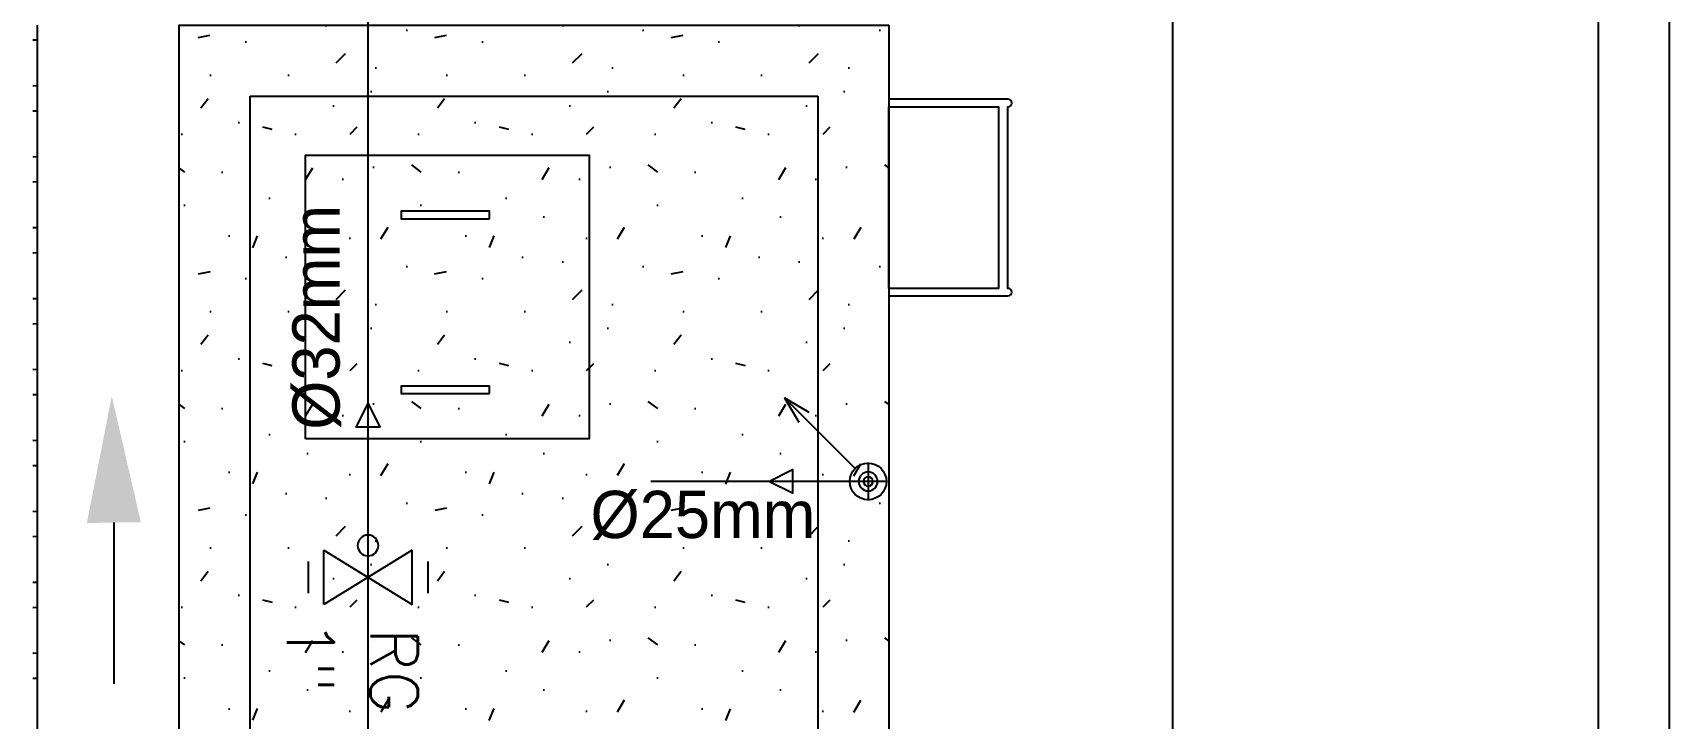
# Model space of a CAD drawing. Header units: millimetres. Extents: x -336 to -33, y -135 to 770.
# Drawn here: x -171.35 to -164.43, y 739.81 to 742.71 of the extents above; entities that cross this region are included whole.
import ezdxf
from ezdxf.enums import TextEntityAlignment as Align

# ---------------------------------------------------------------- set-up
doc = ezdxf.new("R2010")
doc.units = ezdxf.units.MM
doc.header["$LTSCALE"] = 50
doc.header["$MEASUREMENT"] = 0
doc.linetypes.add('HIDDEN2', pattern=[0.1875, 0.125, -0.0625])
doc.layers.get('0').update_dxf_attribs({"linetype": 'CONTINUOUS'})
for name, color, linetype in [('-HIDRO', 8, 'CONTINUOUS'), ('A-PEN-W', 7, 'CONTINUOUS'), ('AF', 5, 'CONTINUOUS'), ('CONEXAO_AG_FRIA', 2, 'CONTINUOUS'), ('COTAS', 7, 'CONTINUOUS'), ('TEXTO', 4, 'CONTINUOUS'), ('TUBULAÇÃO_ESGOTO', 5, 'CONTINUOUS')]:
    doc.layers.add(name, color=color, linetype=linetype)
doc.styles.add('ROMANS', font='romans', dxfattribs={"height": 0.1})

# ---------------------------------------------------------------- blocks, each defined once
blk = doc.blocks.new('CIRCULOS')
at = {"layer": 'COTAS'}
for p, q in [((0, 4), (0, -4)), ((-4, 0), (4, 0))]:
    blk.add_line(p, q, dxfattribs=at)
for radius in [2, 1]:
    blk.add_circle((0, 0), radius, dxfattribs=at)

msp = doc.modelspace()

# ---------------------------------------------------------------- hatches: boundary and pattern name
at = {"layer": '-HIDRO', "linetype": 'Continuous'}
h = msp.add_hatch(dxfattribs=at)
h.set_pattern_fill('STIP2', color=256, angle=-90, style=0, pattern_type=2)
h.set_pattern_definition([(270, (-1269.0817, 789.4025), (1, -2e-16), [0, -1]), (270, (-1269.2417, 789.2825), (1, -2e-16), [0, -1]), (270, (-1269.4817, 789.3325), (1, -2e-16), [0, -1]), (270, (-1269.7117, 788.9825), (1, -2e-16), [0, -1]), (270, (-1269.3517, 789.0125), (1, -2e-16), [0, -1]), (270, (-1269.1117, 788.7425), (1, -2e-16), [0, -1]), (270, (-1269.0417, 789.0925), (1, -2e-16), [0, -1]), (270, (-1269.4517, 788.6725), (1, -2e-16), [0, -1]), (270, (-1269.7717, 788.7225), (1, -2e-16), [0, -1]), (270, (-1269.9217, 789.4625), (1, -2e-16), [0, -1]), (270, (-1269.7217, 789.2825), (1, -2e-16), [0, -1]), (270, (-1269.9117, 789.1425), (1, -2e-16), [0, -1]), (270, (-1269.2717, 788.5325), (1, -2e-16), [0, -1]), (270, (-1269.5217, 788.8525), (1, -2e-16), [0, -1]), (270, (-1269.1917, 788.9325), (1, -2e-16), [0, -1]), (270, (-1269.2817, 788.7625), (1, -2e-16), [0, -1]), (270, (-1269.5517, 789.1225), (1, -2e-16), [0, -1]), (270, (-1269.0117, 788.8425), (1, -2e-16), [0, -1]), (270, (-1269.6017, 788.5325), (1, -2e-16), [0, -1]), (270, (-1269.9017, 788.5625), (1, -2e-16), [0, -1]), (345.9638, (-1269.38175, 789.31253), (-3.000000546, 0.99999806), [0.041231, -4.081875]), (239.0362, (-1269.17175, 789.14253), (2.000002484, 2.999998022), [0.05831, -5.772642]), (248.1986, (-1269.40175, 788.85253), (-0.99999991, -3.000000273), [0.053852, -5.331313]), (59.0362, (-1269.88175, 788.84253), (-2.000002484, -2.999998022), [0.05831, -5.772642]), (323.1301, (-1269.75175, 789.15253), (2.999999918, -2.000000123), [0.05, -4.95]), (225, (-1269.03175, 788.6225), (-4e-16, -1.0000003), [0.056569, -1.357645]), (11.3099, (-1269.65175, 788.69253), (4.000000752, 0.999997632), [0.05099, -5.048029]), (233.1301, (-1269.61175, 789.43253), (-2.000000123, -2.999999918), [0.05, -4.95]), (225, (-1268.98175, 789.3125), (-4e-16, -1.0000003), [0.042426, -1.371787])])
h.paths.add_polyline_path([(-167.7324, 742.744), (-167.7324, 737.144), (-170.7324, 737.144), (-170.7324, 742.744)])

# ---------------------------------------------------------------- linework, layer by layer
for p, q in [((-164.4324, 753.5533), (-164.4324, 703.5533)), ((-164.7324, 753.2533), (-164.7324, 703.8533)), ((-166.5324, 748.4511), (-166.5324, 715.3333)), ((-171.3324, 742.744), (-171.3324, 733.4466)), ((-171.3324, 742.6814), (-171.3507, 742.6806)), ((-171.3324, 742.4869), (-171.3517, 742.4878)), ((-171.3324, 742.3814), (-171.3507, 742.3806)), ((-171.3324, 742.1869), (-171.3517, 742.1878)), ((-171.3324, 742.0814), (-171.3507, 742.0806)), ((-171.3324, 741.8869), (-171.3517, 741.8878)), ((-171.3324, 741.7814), (-171.3507, 741.7806)), ((-171.3324, 741.5869), (-171.3517, 741.5878)), ((-171.3324, 741.4814), (-171.3507, 741.4806)), ((-171.3324, 741.2869), (-171.3517, 741.2878)), ((-171.3324, 741.1814), (-171.3507, 741.1806)), ((-171.3324, 740.9869), (-171.3517, 740.9878)), ((-171.3324, 740.8814), (-171.3507, 740.8806)), ((-171.3324, 740.6869), (-171.3517, 740.6878)), ((-171.3324, 740.5814), (-171.3507, 740.5806)), ((-171.3324, 740.3869), (-171.3517, 740.3878)), ((-171.3324, 740.2814), (-171.3507, 740.2806)), ((-171.3324, 740.0869), (-171.3518, 740.0878)), ((-171.3324, 739.9814), (-171.3507, 739.9806))]:
    msp.add_line(p, q, dxfattribs=at)
for points in [[(-167.7324, 742.744), (-167.7324, 737.144), (-170.7324, 737.144), (-170.7324, 742.744)], [(-167.7324, 741.6314), (-167.7324, 742.3994), (-167.2684, 742.3994), (-167.2684, 741.6314)], [(-170.1985, 740.9951), (-170.1985, 742.1951), (-168.9985, 742.1951), (-168.9985, 740.9951)], [(-169.4198, 741.9261), (-169.4198, 741.9573), (-169.7939, 741.9573), (-169.7939, 741.9261)], [(-169.4198, 741.1861), (-169.4198, 741.2173), (-169.7939, 741.2173), (-169.7939, 741.1861)]]:
    msp.add_lwpolyline(points, close=True, dxfattribs=at)
at = {"layer": '-HIDRO', "linetype": 'HIDDEN2'}
msp.add_lwpolyline([(-168.0324, 742.444), (-168.0324, 737.444), (-170.4324, 737.444), (-170.4324, 742.444)], close=True, dxfattribs=at)
at = {"layer": '-HIDRO', "linetype": 'Continuous'}
msp.add_lwpolyline([(-167.7324, 742.4314), (-167.7324, 741.5994), (-167.2284, 741.5994, 1), (-167.2284, 741.6314), (-167.2284, 742.3994, 1), (-167.2284, 742.4314)], format="xyb", close=True, dxfattribs=at)
for p, q in [((-168.1733, 741.1683), (-168.1121, 741.0649)), ((-168.1733, 741.1683), (-168.0699, 741.1071)), ((-167.8745, 740.8695), (-168.1733, 741.1683)), ((-170.1209, 740.2939), (-170.1209, 740.5239)), ((-170.1209, 740.5239), (-169.7476, 740.2939)), ((-169.7476, 740.5239), (-170.1209, 740.2939)), ((-169.7476, 740.2939), (-169.7476, 740.5239)), ((-170.1876, 740.4756), (-170.1876, 740.3422)), ((-169.9342, 740.4089), (-169.9342, 740.5002)), ((-169.6809, 740.4756), (-169.6809, 740.3422))]:
    msp.add_line(p, q)
msp.add_ellipse((-167.8197, 740.8147), major_axis=(-0.0547, 0.0547), ratio=1, start_param=0.785398, end_param=7.068583)
at = {"extrusion": (0, 0, -1)}
msp.add_ellipse((-169.9342, 740.544), major_axis=(0.031, -0.031), ratio=1, start_param=2.356194490186756, end_param=8.639379797366342, dxfattribs=at)
at = {"layer": 'AF', "color": 5, "linetype": 'Continuous'}
for p, q in [((-169.9342, 737.2963), (-169.9342, 743.1227)), ((-167.8197, 740.8147), (-168.7378, 740.8147))]:
    msp.add_line(p, q, dxfattribs=at)
at = {"layer": 'AF'}
msp.add_line((-171.0089, 740.6408), (-171.0089, 739.9588), dxfattribs=at)
for points in [[(-169.9342, 741.1442, 0), (-169.8842, 741.0442, 0), (-169.9842, 741.0442, 0), (-169.9342, 741.1442, 0)], [(-168.2391, 740.8147, 0), (-168.1391, 740.8647, 0), (-168.1391, 740.7647, 0), (-168.2391, 740.8147, 0)]]:
    msp.add_polyline3d(points, dxfattribs=at)
at = {"layer": 'TUBULAÇÃO_ESGOTO'}
msp.add_solid([(-171.0175, 741.1759), (-170.8948, 740.6426), (-171.1229, 740.639)], dxfattribs=at)

# ---------------------------------------------------------------- block references
at = {"layer": 'A-PEN-W', "xscale": -0.02, "yscale": 0.02, "zscale": 0.02}
msp.add_blockref('CIRCULOS', (-167.8197, 740.8147), dxfattribs=at)

# ---------------------------------------------------------------- texts
at = {"layer": 'CONEXAO_AG_FRIA', "style": 'ROMANS'}
for s, p in [('1"', (-170.2777, 740.2281)), ('RG', (-169.923, 740.1947))]:
    msp.add_text(s, height=0.2, rotation=270, dxfattribs=at).set_placement(p)
at = {"layer": 'TEXTO'}
msp.add_text('Ø32mm', height=0.2, rotation=90, dxfattribs=at).set_placement((-170.1541, 741.5087), align=Align.MIDDLE_CENTER)
msp.add_text('Ø25mm', height=0.2, dxfattribs=at).set_placement((-168.518, 740.6752), align=Align.MIDDLE_CENTER)

doc.saveas('drawing.dxf')
